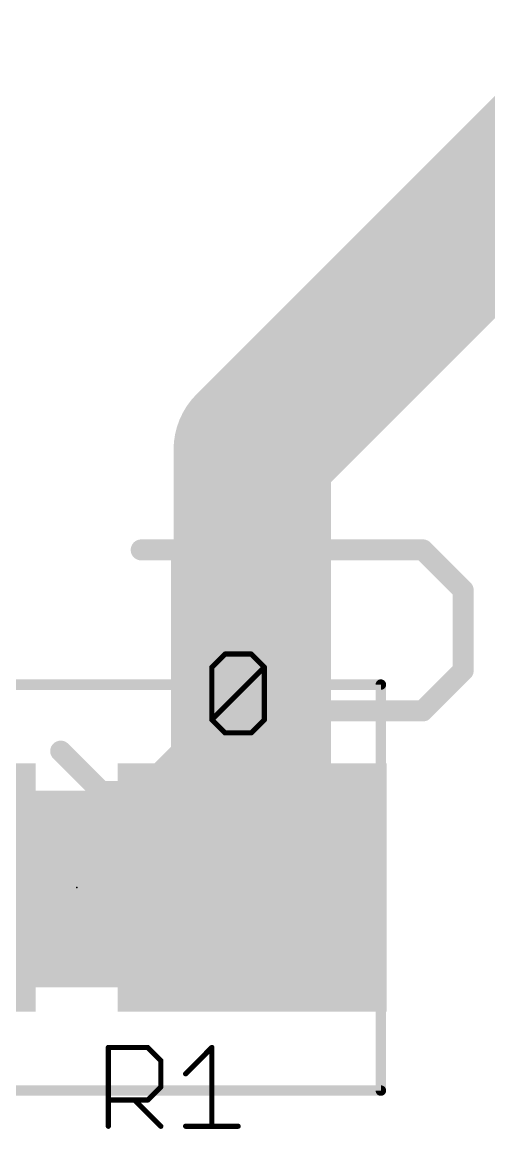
# Model space of a CAD drawing. Extents: x -36 to 72, y -18 to 26.
# Drawn here: x 12.44 to 14.7, y 2.64 to 8 of the extents above; entities that cross this region are included whole.
import ezdxf

# ---------------------------------------------------------------- set-up
doc = ezdxf.new("R2010")
doc.units = 0
for name, color, linetype in [('1', 12, 'CONTINUOUS'), ('21', 41, 'CONTINUOUS'), ('23', 53, 'CONTINUOUS'), ('25', 253, 'CONTINUOUS'), ('27', 253, 'CONTINUOUS'), ('29', 253, 'CONTINUOUS'), ('31', 253, 'CONTINUOUS'), ('39', 12, 'CONTINUOUS'), ('51', 53, 'CONTINUOUS')]:
    doc.layers.add(name, color=color, linetype=linetype)

# ---------------------------------------------------------------- blocks, each defined once
blk = doc.blocks.new('RECT')
blk.add_solid([(-0.5, -0.5), (0.5, -0.5), (-0.5, 0.5), (0.5, 0.5)])

msp = doc.modelspace()

# ---------------------------------------------------------------- linework, layer by layer
at = {"layer": '1', "const_width": 0.762}
for points in [[(13.55, 5.93), (15.24, 7.62)], [(13.55, 3.81), (13.55, 5.93)]]:
    msp.add_lwpolyline(points, dxfattribs=at)
at = {"layer": '1', "const_width": 0.381}
for points in [[(13.7405, 5.93, 1), (13.3595, 5.93)], [(13.4153, 6.0647, 1), (13.6847, 5.7953)], [(13.3595, 3.81, 1), (13.7405, 3.81)]]:
    msp.add_lwpolyline(points, format="xyb", dxfattribs=at)
at = {"layer": '23'}
msp.add_point((12.7, 3.81), dxfattribs=at)
at = {"layer": '25', "const_width": 0.0127}
for points in [[(12.8596, 3.0356, 1), (12.8469, 3.0356)], [(12.8533, 3.042, 1), (12.8533, 3.0293)], [(13.0484, 3.0401, 1), (13.0395, 3.0311)], [(13.0439, 3.0293, 1), (13.0439, 3.042)], [(13.3609, 3.0356, 1), (13.3482, 3.0356)], [(13.3591, 3.0311, 1), (13.3501, 3.0401)], [(13.1138, 2.9721, 1), (13.1012, 2.9721)], [(13.103, 2.9676, 1), (13.112, 2.9766)], [(13.223, 2.913, 1), (13.232, 2.904)], [(13.1012, 2.845, 1), (13.1138, 2.845)], [(13.112, 2.8405, 1), (13.103, 2.8495)], [(12.8533, 2.7878, 1), (12.8533, 2.7751)], [(12.9849, 2.7859, 1), (12.9759, 2.7769)], [(13.0395, 2.7859, 1), (13.0484, 2.7769)], [(13.0439, 2.7751, 1), (13.0439, 2.7878)], [(12.8469, 2.6543, 1), (12.8596, 2.6543)], [(13.103, 2.6498, 1), (13.112, 2.6588)], [(13.2275, 2.6606, 1), (13.2275, 2.648)], [(13.3482, 2.6543, 1), (13.3609, 2.6543)], [(13.4817, 2.648, 1), (13.4817, 2.6606)]]:
    msp.add_lwpolyline(points, format="xyb", dxfattribs=at)
at = {"layer": '25', "const_width": 0.0254}
for points in [[(12.8533, 2.6543), (12.8533, 3.0356)], [(12.8533, 3.0356), (13.0439, 3.0356)], [(13.0439, 3.0356), (13.1075, 2.9721)], [(13.2275, 2.9085), (13.3546, 3.0356)], [(13.3546, 3.0356), (13.3546, 2.6543)], [(13.1075, 2.9721), (13.1075, 2.845)], [(13.1075, 2.845), (13.0439, 2.7814)], [(13.0439, 2.7814), (12.8533, 2.7814)], [(12.9804, 2.7814), (13.1075, 2.6543)], [(13.2275, 2.6543), (13.4817, 2.6543)]]:
    msp.add_lwpolyline(points, dxfattribs=at)
at = {"layer": '27', "const_width": 0.0254}
for points in [[(13.3545, 4.8771), (13.418, 4.9406)], [(13.418, 4.9406), (13.5452, 4.9406)], [(13.5452, 4.9406), (13.6087, 4.8771)], [(13.3545, 4.6229), (13.3545, 4.8771)], [(13.3545, 4.6229), (13.6087, 4.8771)], [(13.6087, 4.8771), (13.6087, 4.6229)], [(13.418, 4.5593), (13.3545, 4.6229)], [(13.6087, 4.6229), (13.5452, 4.5593)], [(13.5452, 4.5593), (13.418, 4.5593)]]:
    msp.add_lwpolyline(points, dxfattribs=at)
at = {"layer": '27', "const_width": 0.0127}
for points in [[(13.418, 4.947, 1), (13.418, 4.9343)], [(13.4225, 4.9361, 1), (13.4136, 4.9451)], [(13.5496, 4.9451, 1), (13.5407, 4.9361)], [(13.5452, 4.9343, 1), (13.5452, 4.947)], [(13.3608, 4.8771, 1), (13.3481, 4.8771)], [(13.35, 4.8816, 1), (13.359, 4.8726)], [(13.6151, 4.8771, 1), (13.6024, 4.8771)], [(13.6132, 4.8726, 1), (13.6042, 4.8816)], [(13.6042, 4.8726, 1), (13.6132, 4.8816)], [(13.359, 4.6273, 1), (13.35, 4.6184)], [(13.35, 4.6273, 1), (13.359, 4.6184)], [(13.3481, 4.6229, 1), (13.3608, 4.6229)], [(13.6024, 4.6229, 1), (13.6151, 4.6229)], [(13.6132, 4.6184, 1), (13.6042, 4.6273)], [(13.418, 4.5657, 1), (13.418, 4.553)], [(13.4136, 4.5548, 1), (13.4225, 4.5638)], [(13.5407, 4.5638, 1), (13.5496, 4.5548)], [(13.5452, 4.553, 1), (13.5452, 4.5657)]]:
    msp.add_lwpolyline(points, format="xyb", dxfattribs=at)
at = {"layer": '39', "const_width": 0.0508}
for points in [[(11.227, 4.793), (14.173, 4.793)], [(14.173, 4.793), (14.173, 2.827)], [(14.173, 2.827), (11.227, 2.827)]]:
    msp.add_lwpolyline(points, dxfattribs=at)
at = {"layer": '39', "const_width": 0.0254}
for points in [[(14.1857, 4.793, 1), (14.1603, 4.793)], [(14.173, 4.7803, 1), (14.173, 4.8057)], [(14.173, 2.8143, 1), (14.173, 2.8397)], [(14.1603, 2.827, 1), (14.1857, 2.827)]]:
    msp.add_lwpolyline(points, format="xyb", dxfattribs=at)
at = {"layer": '51', "const_width": 0.1016}
for points in [[(13.0124, 5.4452), (13.4022, 5.4452)], [(13.2073, 4.4707), (13.2073, 5.4452)], [(13.792, 4.2758), (13.792, 5.4452)], [(13.792, 5.4452), (14.3767, 5.4452)], [(14.3767, 5.4452), (14.5716, 5.2503)], [(14.5716, 5.2503), (14.5716, 4.8605)], [(14.5716, 4.8605), (14.3767, 4.6656)], [(14.3767, 4.6656), (13.792, 4.6656)], [(12.6226, 4.4707), (12.8175, 4.2758)], [(13.0124, 4.2758), (13.2073, 4.4707)], [(12.8175, 4.2758), (13.0124, 4.2758)], [(13.056, 4.229), (12.344, 4.229)], [(13.056, 3.378), (12.344, 3.378)]]:
    msp.add_lwpolyline(points, dxfattribs=at)
at = {"layer": '51', "const_width": 0.0508}
for points in [[(13.0124, 5.4706, 1), (13.0124, 5.4198)], [(13.2327, 5.4452, 1), (13.1819, 5.4452)], [(13.4022, 5.4198, 1), (13.4022, 5.4706)], [(13.8174, 5.4452, 1), (13.7666, 5.4452)], [(13.792, 5.4706, 1), (13.792, 5.4198)], [(14.3947, 5.4632, 1), (14.3587, 5.4272)], [(14.3767, 5.4198, 1), (14.3767, 5.4706)], [(14.597, 5.2503, 1), (14.5462, 5.2503)], [(14.5536, 5.2323, 1), (14.5896, 5.2683)], [(14.5462, 4.8605, 1), (14.597, 4.8605)], [(14.5896, 4.8425, 1), (14.5536, 4.8785)], [(13.792, 4.691, 1), (13.792, 4.6402)], [(14.3767, 4.6402, 1), (14.3767, 4.691)], [(14.3587, 4.6836, 1), (14.3947, 4.6476)], [(12.6406, 4.4887, 1), (12.6046, 4.4527)], [(13.2253, 4.4527, 1), (13.1893, 4.4887)], [(13.1819, 4.4707, 1), (13.2327, 4.4707)], [(12.8175, 4.3012, 1), (12.8175, 4.2504)], [(12.7995, 4.2578, 1), (12.8355, 4.2938)], [(12.9944, 4.2938, 1), (13.0304, 4.2578)], [(13.0124, 4.2504, 1), (13.0124, 4.3012)], [(13.7666, 4.2758, 1), (13.8174, 4.2758)], [(13.056, 4.2036, 1), (13.056, 4.2544)], [(13.056, 3.3526, 1), (13.056, 3.4034)]]:
    msp.add_lwpolyline(points, format="xyb", dxfattribs=at)

# ---------------------------------------------------------------- block references
at = {"layer": '1', "xscale": 1.1, "rotation": 180}
msp.add_blockref('RECT', (13.55, 3.81), dxfattribs=at)
at = {"layer": '21', "xscale": 0.4572, "yscale": 0.762, "rotation": 180}
msp.add_blockref('RECT', (12.7, 3.81), dxfattribs=at)
at = {"layer": '29', "xscale": 1.3032, "yscale": 1.2032, "rotation": 180}
for p in [(11.85, 3.81), (13.55, 3.81)]:
    msp.add_blockref('RECT', p, dxfattribs=at)
at = {"layer": '31', "xscale": 1.1, "rotation": 180}
msp.add_blockref('RECT', (13.55, 3.81), dxfattribs=at)
at = {"layer": '51', "xscale": 0.5001, "yscale": 0.95, "rotation": 180}
msp.add_blockref('RECT', (13.2881, 3.8049), dxfattribs=at)

doc.saveas('drawing.dxf')
